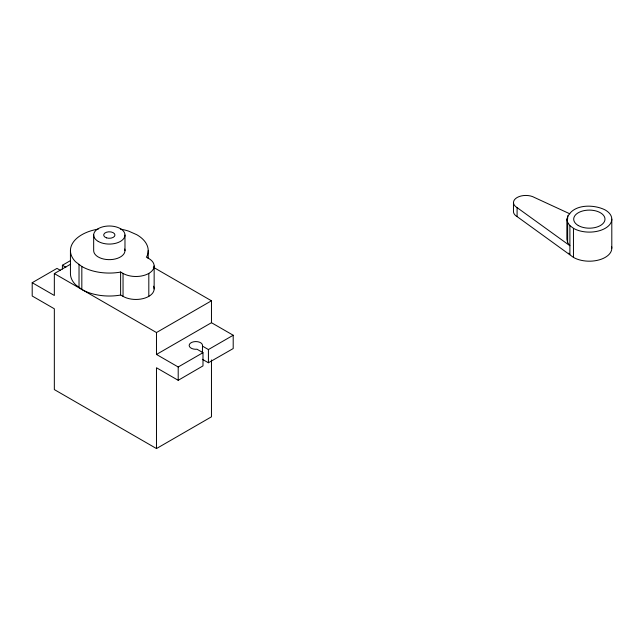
<?xml version="1.0" encoding="UTF-8"?>
<svg xmlns="http://www.w3.org/2000/svg" width="644" height="644" viewBox="0 0 644 644"><rect width="100%" height="100%" fill="white"/><g stroke="black" fill="none" stroke-linecap="round" stroke-linejoin="round"><path stroke-width="0.97" d="M202.385 352.703L202.53 345.426A6.682 3.856 0 0 0 195.848 341.57A6.682 3.856 0 0 0 189.159 345.426A6.682 3.856 0 0 0 195.848 349.289L196.967 349.201L202.989 352.679L202.989 365.889L178.203 380.306L156.476 367.756L156.476 448.562L211.465 416.813L211.465 359.948M566.881 219.145C571.204 203.874 593.349 203.858 605.223 209.976A22.459 12.969 0 0 1 605.223 228.314A22.459 12.969 0 0 1 573.458 228.314L569.892 225.625L567.646 222.502L566.881 219.145L566.881 239.246L567.646 242.603L569.892 245.726L517.092 207.609A12.349 7.132 0 0 1 517.092 197.531A12.349 7.132 0 0 1 534.552 197.531L569.819 213.816M156.476 448.562L54.338 389.588L54.338 308.79L32.2 296.007L32.2 282.7L56.986 268.387L60.431 270.375M62.404 269.047L62.404 265.256L70.099 260.82M32.2 282.7L54.338 295.475L54.338 273.579L70.663 264.153M78.6 287.586L79.027 287.345L79.027 264.378M156.476 332.546L211.465 300.796L211.465 322.7L156.476 354.45L156.476 332.546L54.338 273.579M156.476 354.45L178.203 366.991L202.989 352.679M202.385 346.07L208.415 349.555L233.2 335.242L233.2 348.557L208.415 362.757L202.385 359.328M148.812 296.377L148.812 273.41A18.217 10.521 0 0 1 123.044 273.41L120.613 272.01L119.39 272.299A38.882 22.451 0 0 1 81.828 266.487L75.654 261.842A38.882 22.451 0 0 1 98.29 229.087M153.522 286.21A18.217 10.521 0 0 1 145.037 298.043A18.217 10.521 0 0 1 123.044 296.377L120.613 294.968L119.39 295.258A38.882 22.451 0 0 1 81.828 289.454L75.654 284.801A38.882 22.451 0 0 1 70.438 273.579L70.438 250.613M153.312 267.228L211.465 300.796M211.465 322.7L233.2 335.242M62.404 265.256L65.849 267.244M513.469 202.57L513.469 211.554A12.349 7.132 0 0 0 517.092 216.593L573.458 257.399A22.459 12.969 0 0 0 599.274 259.854A22.459 12.969 0 0 0 611.607 246.539M568.773 253.148L569.892 254.71L569.892 225.625M611.8 219.145L611.8 248.23M573.458 228.314L573.458 257.399M567.646 215.788L567.646 218.799M567.646 222.502L567.646 242.603M517.092 207.609L517.092 216.593M208.415 349.555L208.415 362.757M178.203 366.991L178.203 380.306M154.149 265.972L154.149 288.939M148.209 250.613L148.209 258.598M124.976 235.036L124.976 250.613M123.044 273.41L123.044 296.377M120.613 272.01L120.613 294.968M93.67 235.036L93.67 250.613A15.649 9.04 0 0 0 110.688 259.613A15.649 9.04 0 0 0 124.735 249.043M81.828 266.487L81.828 289.454M120.364 229.087A38.882 22.451 0 0 1 128.768 231.172L136.818 234.738A38.882 22.451 0 0 1 146.88 256.425L146.373 257.133L148.812 258.534A18.217 10.521 0 0 1 148.812 273.41M98.258 241.428A15.649 9.04 0 0 0 124.445 237.378A15.649 9.04 0 0 0 105.27 226.31A15.649 9.04 0 0 0 98.258 241.428M106.51 237.853A5.627 3.244 0 0 0 114.946 235.036A5.627 3.244 0 0 0 106.51 232.226A5.627 3.244 0 0 0 106.51 237.853M578.272 225.529A15.649 9.04 0 0 0 604.458 221.48A15.649 9.04 0 0 0 585.291 210.411A15.649 9.04 0 0 0 578.272 225.529"/></g></svg>
